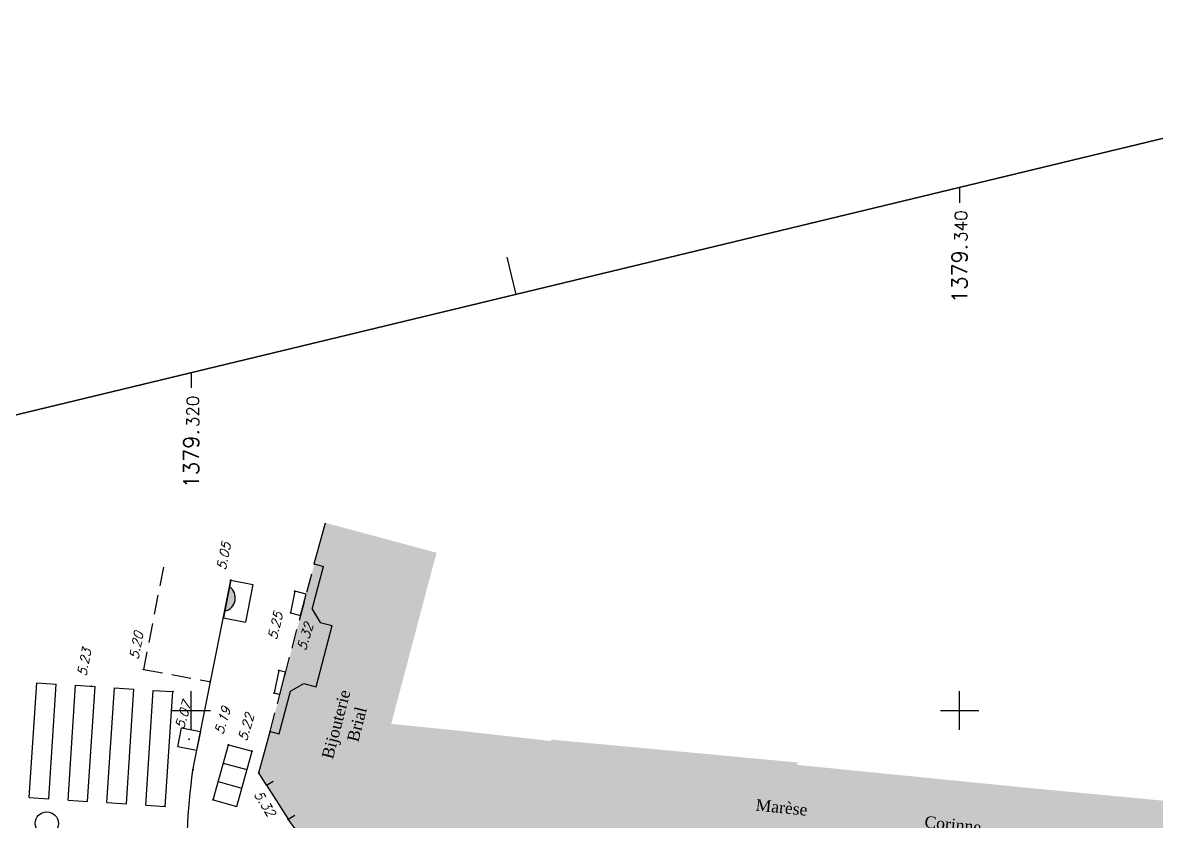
# Model space of a CAD drawing. Header units: metres. Extents: x 1379206 to 1379549, y 5225925 to 5226061.
# Drawn here: x 1379315.61 to 1379345.12, y 5225997.11 to 5226017.92 of the extents above; entities that cross this region are included whole.
import ezdxf
from ezdxf.enums import TextEntityAlignment as Align

# ---------------------------------------------------------------- set-up
doc = ezdxf.new("R2010")
doc.units = ezdxf.units.M
doc.header["$LTSCALE"] = 2
doc.header["$PDMODE"] = 32
doc.header["$PDSIZE"] = 0.02
doc.linetypes.add('CACHE', pattern=[0.375, 0.25, -0.125])
doc.layers.get('0').update_dxf_attribs({"color": 2})
for name, color, linetype in [('BA_COMMERC', 7, 'Continuous'), ('BA_INDIVID', 7, 'Continuous'), ('BA_SEUIL', 8, 'Continuous'), ('BA_SURPLOM', 5, 'CACHE'), ('BA_TRAPPE', 7, 'Continuous'), ('BA_VITRINE', 6, 'Continuous'), ('BANDE_PARK', 7, 'CACHE'), ('BANDE_PIET', 7, 'Continuous'), ('BORD_FE', 7, 'Continuous'), ('CARTOUCHE', 7, 'Continuous'), ('EP_AVALOIR', 5, 'Continuous'), ('EP_REGARD', 5, 'Continuous'), ('Etat des Lieux', 7, 'Continuous'), ('PTT_CHAMB3', 3, 'Continuous'), ('SYMBOLE', 7, 'Continuous'), ('TopoAlt', 7, 'Continuous'), ('Topojis', 7, 'Continuous'), ('TXT_NAT_BA', 7, 'Continuous')]:
    doc.layers.add(name, color=color, linetype=linetype)
doc.styles.get("Standard").update_dxf_attribs({"font": 'romans.shx'})
doc.styles.add('TNR', font='times.ttf', dxfattribs={"width": 0.999})

# ---------------------------------------------------------------- blocks, each defined once
blk = doc.blocks.new('CB003')
at = {"color": 0, "linetype": 'Continuous'}
for p, q in [((0, 0), (0, 1)), ((1, 1), (0, 1)), ((0.333, 0), (0.333, 1)), ((0.666, 0), (0.666, 1)), ((1, 0), (1, 1)), ((1, 0), (0, 0))]:
    blk.add_line(p, q, dxfattribs=at)
blk = doc.blocks.new('Tcpoint')
at = {"color": 0}
blk.add_point((0, 0), dxfattribs=at)
at = {"layer": 'TopoAlt'}
blk.add_attdef('ALT', (0.2, 0.2), '', height=0.24, dxfattribs=at)
blk = doc.blocks.new('u014')
at = {"color": 0}
blk.add_line((0, 0), (0, 0), dxfattribs=at)
blk.add_circle((0, 0), 0.3, dxfattribs=at)
blk = doc.blocks.new('CB015')
at = {"color": 0}
blk.add_line((0, 0), (0, 0), dxfattribs=at)
blk.add_lwpolyline([(-0.25, -0.25), (-0.25, 0.25), (0.25, 0.25), (0.25, -0.25)], close=True, dxfattribs=at)
blk = doc.blocks.new('CB008')
blk.add_hatch(color=0).paths.add_polyline_path([(0.174, 0), (0.826, 0, 0.642037)])
at = {"color": 0}
for points in [[(0, 0.586), (1, 0.586)], [(0, 0), (0, 0.586)], [(1, 0), (1, 0.586)], [(0, 0), (0.174, 0)], [(0.174, 0), (0.826, 0)], [(0.826, 0), (1, 0)]]:
    blk.add_lwpolyline(points, dxfattribs=at)
blk.add_arc((0.5, -0.149), 0.358, 24.596, 155.404, dxfattribs=at)

msp = doc.modelspace()

# ---------------------------------------------------------------- hatches: boundary and pattern name
at = {"layer": 'BA_COMMERC'}
msp.add_hatch(color=9, dxfattribs=at).paths.add_polyline_path([(1379326.387, 5226004.11), (1379326.101, 5226003.045), (1379325.205, 5225999.652), (1379325.835, 5225999.588), (1379327.066, 5225999.464), (1379329.367, 5225999.205), (1379329.371, 5225999.242), (1379335.777, 5225998.647), (1379335.771, 5225998.583), (1379342.016, 5225997.962), (1379345.681, 5225997.615), (1379345.38, 5225995.104), (1379345.423, 5225995.098), (1379345.036, 5225992.226), (1379344.677, 5225989.225), (1379344.658, 5225989.227), (1379344.49, 5225987.796), (1379344.366, 5225986.814), (1379345.837, 5225987.23), (1379352.618, 5225988.639), (1379370.919, 5225993.761), (1379394.965, 5226001.165), (1379399.888, 5226002.643), (1379408.119, 5226005.072), (1379407.795, 5226005.733), (1379412, 5226006.939), (1379412.658, 5226007.137), (1379412.602, 5226007.543), (1379412.498, 5226008.725), (1379412.073, 5226012.931), (1379411.697, 5226017.094), (1379414.682, 5226017.399), (1379414.89, 5226015.36), (1379415.039, 5226015.374), (1379415.092, 5226014.826), (1379415.022, 5226014.819), (1379415.183, 5226013.304), (1379415.213, 5226013.307), (1379415.274, 5226012.761), (1379415.154, 5226012.75), (1379415.325, 5226010.818), (1379415.444, 5226010.829), (1379415.5, 5226010.245), (1379415.361, 5226010.232), (1379415.502, 5226008.837), (1379415.641, 5226008.851), (1379415.694, 5226008.322), (1379415.867, 5226006.634), (1379415.91, 5226006.324), (1379415.715, 5226006.084), (1379414.908, 5226004.88), (1379414.74, 5226004.622), (1379414.463, 5226004.546), (1379412.845, 5226004.06), (1379412.067, 5226003.837), (1379412.568, 5226002.817), (1379412.596, 5226002.828), (1379412.674, 5226002.637), (1379411.671, 5226002.353), (1379408.377, 5226001.626), (1379407.751, 5226001.439), (1379406.808, 5226001.219), (1379406.201, 5226001.081), (1379406.206, 5226001.062), (1379405.447, 5226000.844), (1379405.361, 5226001.142), (1379403.626, 5226000.635), (1379403.654, 5226000.539), (1379403.464, 5226000.482), (1379400.664, 5225999.64), (1379400.484, 5225999.585), (1379400.455, 5225999.681), (1379398.724, 5225999.161), (1379398.815, 5225998.865), (1379398.061, 5225998.632), (1379398.019, 5225998.766), (1379397.022, 5225998.426), (1379394.253, 5225997.687), (1379393.388, 5225997.438), (1379393.395, 5225997.411), (1379393.183, 5225997.352), (1379392.334, 5225997.094), (1379392.047, 5225997.006), (1379392.069, 5225996.919), (1379391.08, 5225996.666), (1379387.181, 5225995.539), (1379386.401, 5225995.315), (1379382.499, 5225994.173), (1379382.076, 5225994.044), (1379381.312, 5225993.841), (1379377.887, 5225992.792), (1379377.409, 5225992.649), (1379376.553, 5225992.389), (1379375.652, 5225992.115), (1379375.562, 5225992.411), (1379372.882, 5225991.397), (1379372.782, 5225991.355), (1379372.083, 5225991.136), (1379372.129, 5225990.994), (1379371.801, 5225990.887), (1379371.351, 5225990.755), (1379367.884, 5225989.578), (1379367.617, 5225989.493), (1379367.629, 5225989.455), (1379367.219, 5225989.343), (1379362.992, 5225988.096), (1379361.915, 5225987.786), (1379361.882, 5225987.901), (1379361.544, 5225987.803), (1379360.762, 5225987.575), (1379360.438, 5225987.515), (1379360.416, 5225987.633), (1379359.585, 5225987.47), (1379358.002, 5225987.02), (1379356.279, 5225986.542), (1379356.35, 5225986.274), (1379356.122, 5225986.22), (1379356.137, 5225986.172), (1379355.635, 5225986.018), (1379354.671, 5225985.757), (1379354.413, 5225985.696), (1379354.435, 5225985.599), (1379353.78, 5225985.449), (1379353.758, 5225985.552), (1379348.531, 5225984.426), (1379347.733, 5225984.273), (1379347.725, 5225984.312), (1379347.391, 5225984.248), (1379347.311, 5225984.53), (1379346.653, 5225984.344), (1379343.115, 5225983.343), (1379342.536, 5225983.843), (1379342.504, 5225983.806), (1379342.444, 5225983.859), (1379342.476, 5225983.896), (1379341.757, 5225984.517), (1379341.725, 5225984.48), (1379341.665, 5225984.533), (1379341.697, 5225984.57), (1379341.116, 5225985.073), (1379341.195, 5225985.659), (1379341.512, 5225988.16), (1379341.858, 5225991.106), (1379341.818, 5225991.112), (1379341.829, 5225991.191), (1379341.869, 5225991.186), (1379342.049, 5225992.526), (1379342.01, 5225992.531), (1379342.02, 5225992.61), (1379342.06, 5225992.605), (1379342.337, 5225994.918), (1379341.727, 5225994.976), (1379333.056, 5225995.838), (1379332.507, 5225995.878), (1379332.513, 5225995.937), (1379332.078, 5225995.978), (1379332.071, 5225995.903), (1379330.95, 5225996.007), (1379326.748, 5225996.481), (1379325.534, 5225996.603), (1379323.414, 5225996.817), (1379322.731, 5225996.88), (1379322.522, 5225997.167), (1379321.755, 5225998.376), (1379322.05, 5225999.452), (1379323.202, 5226003.817), (1379323.49, 5226004.889)])

# ---------------------------------------------------------------- linework, layer by layer
at = {"layer": 'BA_INDIVID', "flags": 128}
for points in [[(1379323.202, 5226003.817), (1379323.49, 5226004.889)], [(1379321.96, 5225998.053), (1379321.755, 5225998.376), (1379322.05, 5225999.452)], [(1379323.414, 5225996.817), (1379322.731, 5225996.88), (1379322.522, 5225997.167)]]:
    msp.add_lwpolyline(points, dxfattribs=at)
at = {"layer": 'BA_INDIVID'}
for points in [[(1379323.202, 5226003.817), (1379323.443, 5226003.753)], [(1379322.05, 5225999.452), (1379322.292, 5225999.388)], [(1379321.96, 5225998.053), (1379322.131, 5225998.162)], [(1379322.522, 5225997.167), (1379322.696, 5225997.277)]]:
    msp.add_lwpolyline(points, dxfattribs=at)
at = {"layer": 'BA_SEUIL'}
for points in [[(1379323.25, 5226000.617), (1379323.67, 5226002.211)], [(1379321.96, 5225998.053), (1379322.522, 5225997.167)]]:
    msp.add_lwpolyline(points, dxfattribs=at)
at = {"layer": 'BA_SURPLOM', "flags": 128}
msp.add_lwpolyline([(1379322.05, 5225999.452), (1379323.202, 5226003.817)], dxfattribs=at)
at = {"layer": 'BA_TRAPPE', "flags": 128}
msp.add_lwpolyline([(1379322.847, 5226002.473), (1379322.993, 5226003.027), (1379322.695, 5226003.105), (1379322.586, 5226002.542)], close=True, dxfattribs=at)
at = {"layer": 'BA_VITRINE'}
for points in [[(1379323.15, 5226002.641), (1379323.443, 5226003.753)], [(1379323.15, 5226002.641), (1379323.351, 5226002.295), (1379323.67, 5226002.211)], [(1379322.292, 5225999.388), (1379322.585, 5226000.5)], [(1379322.585, 5226000.5), (1379322.931, 5226000.701), (1379323.25, 5226000.617)]]:
    msp.add_lwpolyline(points, dxfattribs=at)
at = {"layer": 'BANDE_PARK'}
msp.add_lwpolyline([(1379319.276, 5226003.737), (1379318.755, 5226001.068), (1379320.478, 5226000.756)], dxfattribs=at)
at = {"layer": 'BANDE_PIET'}
for points in [[(1379315.783, 5225997.733), (1379315.979, 5226000.723)], [(1379315.979, 5226000.723), (1379316.484, 5226000.69)], [(1379316.288, 5225997.699), (1379316.484, 5226000.69)], [(1379316.794, 5225997.666), (1379316.99, 5226000.657)], [(1379316.99, 5226000.657), (1379317.495, 5226000.624)], [(1379317.299, 5225997.633), (1379317.495, 5226000.624)], [(1379317.805, 5225997.6), (1379318.001, 5226000.591)], [(1379318.001, 5226000.591), (1379318.506, 5226000.558)], [(1379318.31, 5225997.567), (1379318.506, 5226000.558)], [(1379318.816, 5225997.534), (1379319.012, 5226000.524)], [(1379319.012, 5226000.524), (1379319.517, 5226000.491)], [(1379319.322, 5225997.501), (1379319.517, 5226000.491)], [(1379315.783, 5225997.733), (1379316.288, 5225997.699)], [(1379316.794, 5225997.666), (1379317.299, 5225997.633)], [(1379317.805, 5225997.6), (1379318.31, 5225997.567)], [(1379318.816, 5225997.534), (1379319.322, 5225997.501)]]:
    msp.add_lwpolyline(points, dxfattribs=at)
at = {"layer": 'BORD_FE', "flags": 128}
msp.add_lwpolyline([(1379297.499, 5225964.549), (1379306.601, 5225966.281), (1379315.186, 5225967.959), (1379316.54, 5225968.236, 0.124014), (1379318.352, 5225969.108, 0.131856), (1379320.547, 5225972.395, 0.079142), (1379320.949, 5225974.76), (1379320.422, 5225985.316), (1379319.905, 5225995.277, -0.047962), (1379320.044, 5225998.445), (1379321.032, 5226003.395)], format="xyb", dxfattribs=at)
at = {"layer": 'CARTOUCHE', "flags": 128}
msp.add_lwpolyline([(1379288.591, 5226001.221), (1379531.615, 5226059.866), (1379545.08, 5226004.068), (1379302.055, 5225945.423)], close=True, dxfattribs=at)
msp.add_lwpolyline([(1379328.212, 5226011.811), (1379328.447, 5226010.839)], dxfattribs=at)
at = {"layer": 'Etat des Lieux'}
for p, q in [((1379340, 5226013.627), (1379340, 5226013.227)), ((1379320, 5226008.801), (1379320, 5226008.401)), ((1379320, 5225999.5), (1379320, 5226000.5)), ((1379340, 5225999.5), (1379340, 5226000.5)), ((1379319.5, 5226000), (1379320.5, 5226000)), ((1379339.5, 5226000), (1379340.5, 5226000))]:
    msp.add_line(p, q, dxfattribs=at)
at = {"layer": 'Etat des Lieux', "flags": 128}
msp.add_lwpolyline([(1379302.055, 5225945.423), (1379545.08, 5226004.068), (1379531.615, 5226059.866), (1379288.591, 5226001.221)], close=True, dxfattribs=at)
at = {"layer": 'SYMBOLE', "flags": 128}
msp.add_lwpolyline([(1379322.305, 5226000.417), (1379322.457, 5226000.996), (1379322.276, 5226001.044), (1379322.159, 5226000.456)], close=True, dxfattribs=at)

# ---------------------------------------------------------------- block references
at = {"layer": 'EP_AVALOIR', "rotation": 258.7081725594384}
msp.add_blockref('CB008', (1379321.032, 5226003.395), dxfattribs=at)
at = {"layer": 'EP_REGARD', "rotation": 359.5638940269182}
msp.add_blockref('u014', (1379316.239, 5225997.059), dxfattribs=at)
at = {"layer": 'PTT_CHAMB3', "xscale": 1.490805259381636, "yscale": 0.6377526085989189, "rotation": 254.4547975325281}
msp.add_blockref('CB003', (1379320.967, 5225999.108), dxfattribs=at)
at = {"layer": 'SYMBOLE', "rotation": 258.7081725594384}
msp.add_blockref('CB015', (1379319.942, 5225999.254), dxfattribs=at)
at = {"layer": 'Topojis'}
ref = msp.add_blockref('Tcpoint', (1379321.032, 5226003.395), dxfattribs=dict(at, rotation=74.10954788647196))
ref.add_attrib('ALT', '5.05', (1379320.895, 5226003.642), dxfattribs={"layer": 'TopoAlt', "height": 0.24, "rotation": 78.9209, "oblique": 18})
ref = msp.add_blockref('Tcpoint', (1379323.202, 5226003.817), dxfattribs=dict(at, rotation=74.10954788647196))
ref.add_attrib('ALT', '5.32', (1379322.98, 5226001.543), dxfattribs={"layer": 'TopoAlt', "height": 0.24, "rotation": 74.1095, "oblique": 18})
at = {"layer": 'Topojis', "rotation": 74.10954788647196}
for p in [(1379321.032, 5226003.395), (1379322.695, 5226003.105), (1379322.276, 5226001.044), (1379319.517, 5226000.491), (1379320.478, 5226000.756), (1379322.159, 5226000.456), (1379322.05, 5225999.452), (1379320.044, 5225998.445), (1379321.755, 5225998.376), (1379320.567, 5225997.672), (1379319.309, 5225997.506)]:
    msp.add_blockref('Tcpoint', p, dxfattribs=at)
at = {"layer": 'Topojis'}
ref = msp.add_blockref('Tcpoint', (1379322.586, 5226002.542), dxfattribs=dict(at, rotation=74.10954788647196))
ref.add_attrib('ALT', '5.25', (1379322.219, 5226001.825), dxfattribs={"layer": 'TopoAlt', "height": 0.24, "rotation": 76.5742, "oblique": 18})
ref = msp.add_blockref('Tcpoint', (1379318.755, 5226001.068), dxfattribs=dict(at, rotation=74.10954788647196))
ref.add_attrib('ALT', '5.20', (1379318.618, 5226001.315), dxfattribs={"layer": 'TopoAlt', "height": 0.24, "rotation": 79.1833, "oblique": 18})
ref = msp.add_blockref('Tcpoint', (1379317.399, 5226000.63), dxfattribs=dict(at, rotation=74.10954788647196))
ref.add_attrib('ALT', '5.23', (1379317.261, 5226000.878), dxfattribs={"layer": 'TopoAlt', "height": 0.24, "rotation": 79.0139, "oblique": 18})
ref = msp.add_blockref('Tcpoint', (1379319.942, 5225999.254), dxfattribs=dict(at, rotation=74.10954788647196))
ref.add_attrib('ALT', '5.07', (1379319.805, 5225999.501), dxfattribs={"layer": 'TopoAlt', "height": 0.24, "rotation": 74.1095, "oblique": 18})
ref = msp.add_blockref('Tcpoint', (1379320.967, 5225999.108), dxfattribs=dict(at, rotation=74.10954788647196))
ref.add_attrib('ALT', '5.19', (1379320.829, 5225999.355), dxfattribs={"layer": 'TopoAlt', "height": 0.24, "rotation": 74.1095, "oblique": 18})
ref = msp.add_blockref('Tcpoint', (1379321.581, 5225998.938), dxfattribs=dict(at, rotation=74.10954788647196))
ref.add_attrib('ALT', '5.22', (1379321.444, 5225999.185), dxfattribs={"layer": 'TopoAlt', "height": 0.24, "rotation": 74.1095, "oblique": 18})
ref = msp.add_blockref('Tcpoint', (1379322.522, 5225997.167), dxfattribs=dict(at, rotation=302.4010371492971))
ref.add_attrib('ALT', '5.32', (1379321.617, 5225997.821), dxfattribs={"layer": 'TopoAlt', "height": 0.24, "rotation": 302.401, "oblique": 18})

# ---------------------------------------------------------------- texts
at = {"layer": 'Etat des Lieux'}
for s, height, p in [('340', 0.32, (1379340.2, 5226013.027)), ('1379.', 0.4, (1379340.2, 5226012.158)), ('320', 0.32, (1379320.2, 5226008.201)), ('1379.', 0.4, (1379320.2, 5226007.332))]:
    msp.add_text(s, height=height, rotation=90, dxfattribs=at).set_placement(p, align=Align.RIGHT)
at = {"layer": 'TXT_NAT_BA', "style": 'TNR'}
for s, rotation, p in [('Bijouterie', 75.402, (1379323.684, 5225998.714)), ('Brial', 75.402, (1379324.344, 5225999.158)), ('Marèse', 354.2862, (1379334.681, 5225997.393)), ('Corinne', 354.2862, (1379339.076, 5225996.953))]:
    msp.add_text(s, height=0.304, rotation=rotation, dxfattribs=at).set_placement(p)

doc.saveas('drawing.dxf')
